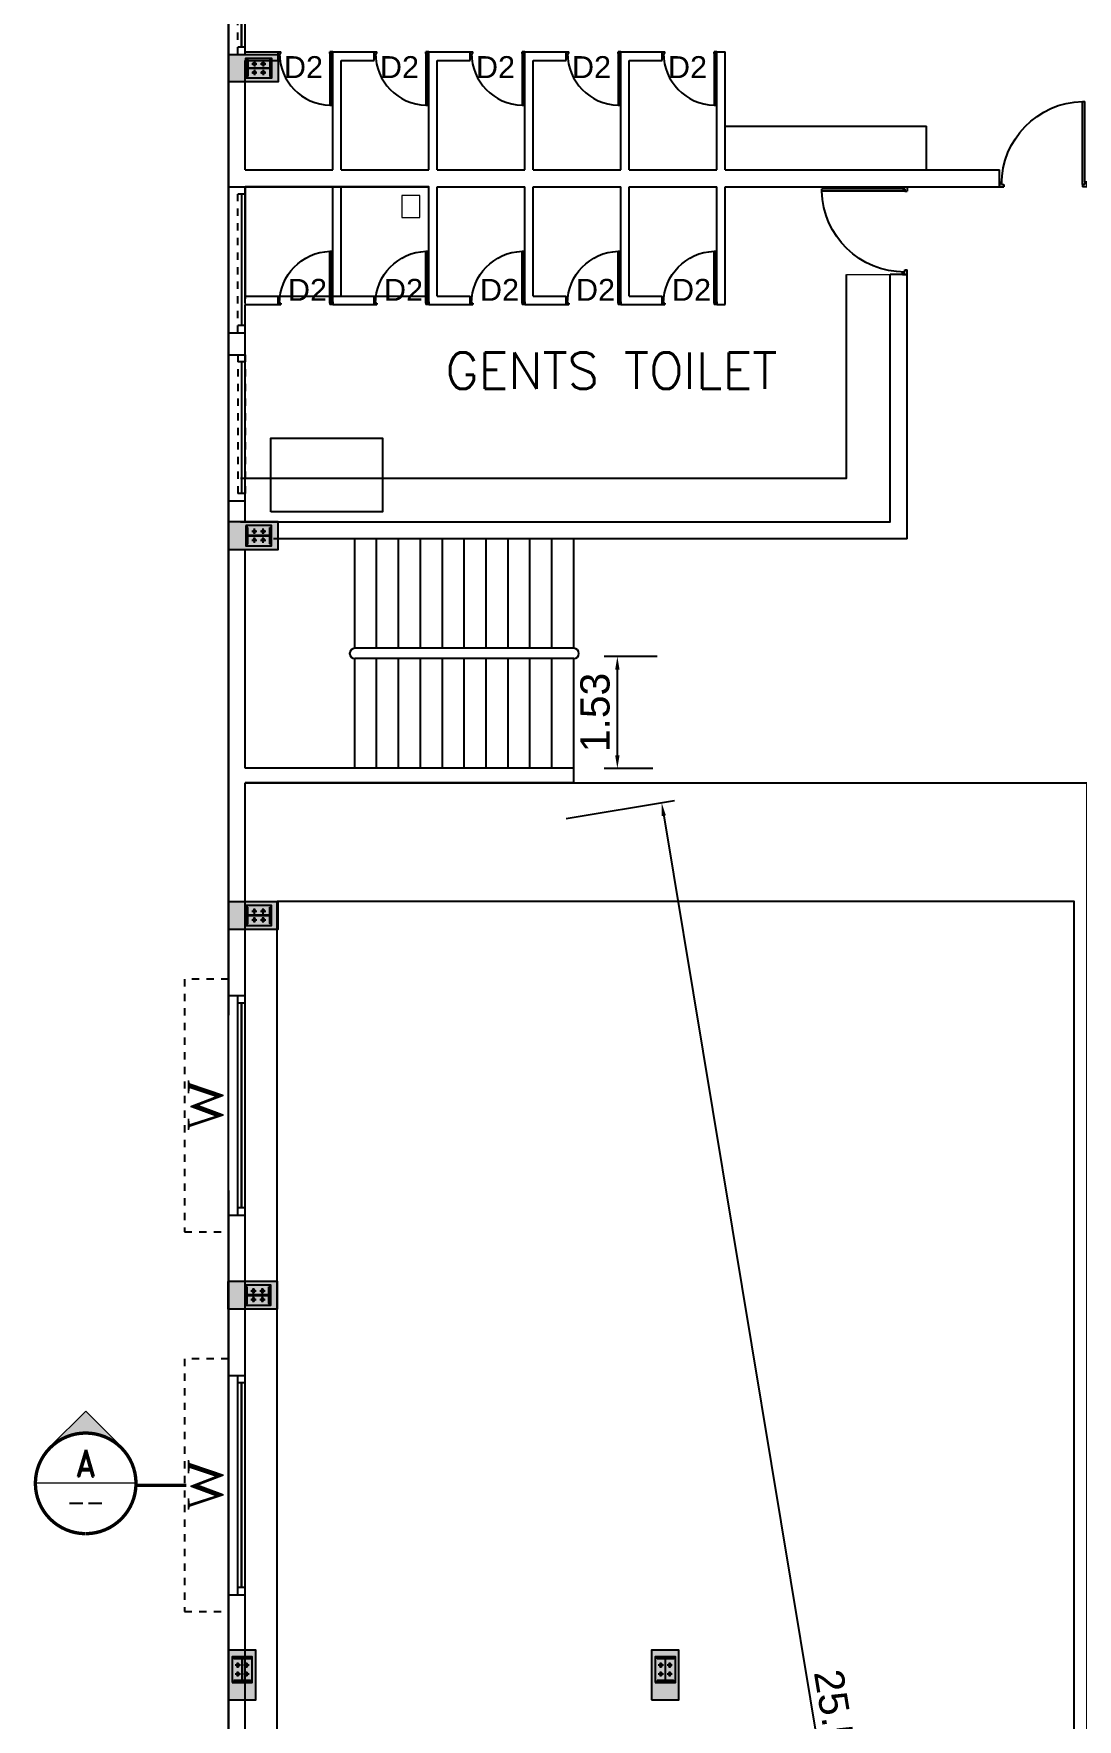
# Model space of a CAD drawing. Header units: metres. Extents: x 6804 to 7881, y 412 to 705.
# Drawn here: x 7270.7 to 7284.99, y 542.52 to 565.6 of the extents above; entities that cross this region are included whole.
import ezdxf
from ezdxf.enums import TextEntityAlignment as Align

# ---------------------------------------------------------------- set-up
doc = ezdxf.new("R2010")
doc.units = ezdxf.units.M
doc.header["$LTSCALE"] = 5
doc.header["$PDSIZE"] = -1
doc.linetypes.add('CONTINOUS', pattern=[0])
doc.linetypes.add('HIDDEN', pattern=[0.375, 0.25, -0.125])
doc.layers.get('0').update_dxf_attribs({"color": 8, "linetype": 'CONTINUOUS'})
doc.layers.get('DEFPOINTS').update_dxf_attribs({"color": 8, "linetype": 'CONTINUOUS'})
for name, color, linetype in [('BLK_1_FLR_1_BLT_UP_AREA', 1, 'CONTINUOUS'), ('BLK_1_FLR_1_CARPET_AREA', 10, 'CONTINUOUS'), ('BLK_1_FLR_1_EXIT_WIDTH_DOOR', 2, 'CONTINUOUS'), ('BLK_1_FLR_1_REGULAR_ROOM_1', 4, 'CONTINUOUS'), ('BLK_1_FLR_1_URINAL', 235, 'CONTINUOUS'), ('BLK_1_FLR_1_WATER_CLOSET', 213, 'CONTINUOUS'), ('col', 8, 'CONTINUOUS'), ('DIM', 8, 'CONTINUOUS'), ('DOOR', 8, 'CONTINUOUS'), ('HATCH', 8, 'CONTINUOUS'), ('Steel', 1, 'CONTINUOUS'), ('TEXT NOTES', 200, 'CONTINUOUS'), ('thin', 1, 'CONTINUOUS'), ('WALL', 3, 'CONTINUOUS'), ('WINDOW', 5, 'CONTINUOUS')]:
    doc.layers.add(name, color=color, linetype=linetype)
for name, color, linetype, lineweight in [('BLK_1_FLR_1_WASH', 243, 'CONTINUOUS', 5), ('C_ARCH_TEXT', 7, 'CONTINUOUS', 5), ('DIST_EXIT', 7, 'CONTINUOUS', 0), ('others', 8, 'CONTINUOUS', 15)]:
    doc.layers.add(name, color=color, linetype=linetype, lineweight=lineweight)
doc.styles.add('1', font='arial.ttf')
doc.styles.add('NOTES8-6', font='arial.ttf', dxfattribs={"height": 6})
doc.styles.add('ROMAND', font='ROMAND', dxfattribs={"height": 2.5})
doc.styles.add('ROMANS', font='romans')
doc.styles.add('ROMANTIC', font='romantic.ttf')
doc.styles.get("Standard").update_dxf_attribs({"font": 'arial.ttf'})
doc.dimstyles.get("Standard").update_dxf_attribs({"dimtxt": 0.4, "dimasz": 0.18, "dimexe": 0.18, "dimexo": 0.0625, "dimgap": 0.1, "dimtad": 1, "dimtoh": 1, "dimzin": 0, "dimdsep": 46, "dimtxsty": '1', "dimcen": 0.09, "dimadec": 0, "dimazin": 0, "dimtfac": 1, "dimtofl": 0, "dimtmove": 2, "dimatfit": 3, "dimfxl": 0, "dimtolj": 1, "dimtzin": 0, "dimarcsym": 0})

# ---------------------------------------------------------------- blocks, each defined once
blk = doc.blocks.new('MFC1')
at = {"color": 252}
for p, q in [((-24, 60), (-96, 60)), ((-60, 96), (-60, 24)), ((96, 60), (24, 60)), ((60, 96), (60, 24)), ((-24, -60), (-96, -60)), ((-60, -24), (-60, -96)), ((96, -60), (24, -60)), ((60, -24), (60, -96))]:
    blk.add_line(p, q, dxfattribs=at)
at = {"color": 1}
for p, q in [((-3, 0), (3, 0)), ((0, -6.226676327448537), (0, 6.226676327448537))]:
    blk.add_line(p, q, dxfattribs=at)
blk.add_lwpolyline([(-137.5, 175), (137.5, 175), (137.5, -175.0000000000001), (-137.5, -175.0000000000001)], close=True)
for centre in [(-60, 60), (60, 60), (-60, -60), (60, -60)]:
    blk.add_circle(centre, 18)
at = {"layer": 'Steel'}
for points in [[(-112.5, 150), (-112.5, 162), (112.5, 162), (112.5, 150), (-112.5, 150)], [(-112.5, 150), (-112.5, 162), (112.5, 162), (112.5, 150), (-112.5, 150)], [(-112.5, 150), (-112.5, 162), (112.5, 162), (112.5, 150), (-112.5, 150)], [(-112.5, 150), (-112.5, 162), (112.5, 162), (112.5, 150), (-112.5, 150)], [(-112.5, 150), (-112.5, 162), (112.5, 162), (112.5, 150), (-112.5, 150)], [(-112.5, 150), (-112.5, 162), (112.5, 162), (112.5, 150), (-112.5, 150)], [(-112.5, 150), (-112.5, 162), (112.5, 162), (112.5, 150), (-112.5, 150)], [(-112.5, 150), (-112.5, 162), (112.5, 162), (112.5, 150), (-112.5, 150)], [(-112.5, 150), (-112.5, 162), (112.5, 162), (112.5, 150), (-112.5, 150)], [(-112.5, 150), (-112.5, 162), (112.5, 162), (112.5, 150), (-112.5, 150)], [(-112.5, 150), (-112.5, 162), (112.5, 162), (112.5, 150), (-112.5, 150)], [(-112.5, 150), (-112.5, 162), (112.5, 162), (112.5, 150), (-112.5, 150)], [(-112.5, 150), (-112.5, 162), (112.5, 162), (112.5, 150), (-112.5, 150)], [(-112.5, 150), (-112.5, 162), (112.5, 162), (112.5, 150), (-112.5, 150)], [(-112.5, 150), (-112.5, 162), (112.5, 162), (112.5, 150), (-112.5, 150)], [(-112.5, 150), (-112.5, 162), (112.5, 162), (112.5, 150), (-112.5, 150)], [(-112.5, 150), (-112.5, 162), (112.5, 162), (112.5, 150), (-112.5, 150)], [(-112.5, 150), (-112.5, 162), (112.5, 162), (112.5, 150), (-112.5, 150)], [(-112.5, 150), (-112.5, 162), (112.5, 162), (112.5, 150), (-112.5, 150)], [(-112.5, 150), (-112.5, 162), (112.5, 162), (112.5, 150), (-112.5, 150)], [(-112.5, 150), (-112.5, 162), (112.5, 162), (112.5, 150), (-112.5, 150)], [(-112.5, 150), (-112.5, 162), (112.5, 162), (112.5, 150), (-112.5, 150)], [(-3, 150), (3, 150), (3, -150), (-3, -150), (-3, 150)], [(-3, 150), (3, 150), (3, -150), (-3, -150), (-3, 150)], [(-3, 150), (3, 150), (3, -150), (-3, -150), (-3, 150)], [(-3, 150), (3, 150), (3, -150), (-3, -150), (-3, 150)], [(-3, 150), (3, 150), (3, -150), (-3, -150), (-3, 150)], [(-3, 150), (3, 150), (3, -150), (-3, -150), (-3, 150)], [(-3, 150), (3, 150), (3, -150), (-3, -150), (-3, 150)], [(-3, 150), (3, 150), (3, -150), (-3, -150), (-3, 150)], [(-3, 150), (3, 150), (3, -150), (-3, -150), (-3, 150)], [(-3, 150), (3, 150), (3, -150), (-3, -150), (-3, 150)], [(-3, 150), (3, 150), (3, -150), (-3, -150), (-3, 150)], [(-3, 150), (3, 150), (3, -150), (-3, -150), (-3, 150)], [(-3, 150), (3, 150), (3, -150), (-3, -150), (-3, 150)], [(-3, 150), (3, 150), (3, -150), (-3, -150), (-3, 150)], [(-3, 150), (3, 150), (3, -150), (-3, -150), (-3, 150)], [(-3, 150), (3, 150), (3, -150), (-3, -150), (-3, 150)], [(-3, 150), (3, 150), (3, -150), (-3, -150), (-3, 150)], [(-3, 150), (3, 150), (3, -150), (-3, -150), (-3, 150)], [(-3, 150), (3, 150), (3, -150), (-3, -150), (-3, 150)], [(-3, 150), (3, 150), (3, -150), (-3, -150), (-3, 150)], [(-3, 150), (3, 150), (3, -150), (-3, -150), (-3, 150)], [(-3, 150), (3, 150), (3, -150), (-3, -150), (-3, 150)], [(-112.5, -150), (-112.5, -162), (112.5, -162), (112.5, -150), (-112.5, -150)], [(-112.5, -150), (-112.5, -162), (112.5, -162), (112.5, -150), (-112.5, -150)], [(-112.5, -150), (-112.5, -162), (112.5, -162), (112.5, -150), (-112.5, -150)], [(-112.5, -150), (-112.5, -162), (112.5, -162), (112.5, -150), (-112.5, -150)], [(-112.5, -150), (-112.5, -162), (112.5, -162), (112.5, -150), (-112.5, -150)], [(-112.5, -150), (-112.5, -162), (112.5, -162), (112.5, -150), (-112.5, -150)], [(-112.5, -150), (-112.5, -162), (112.5, -162), (112.5, -150), (-112.5, -150)], [(-112.5, -150), (-112.5, -162), (112.5, -162), (112.5, -150), (-112.5, -150)], [(-112.5, -150), (-112.5, -162), (112.5, -162), (112.5, -150), (-112.5, -150)], [(-112.5, -150), (-112.5, -162), (112.5, -162), (112.5, -150), (-112.5, -150)], [(-112.5, -150), (-112.5, -162), (112.5, -162), (112.5, -150), (-112.5, -150)], [(-112.5, -150), (-112.5, -162), (112.5, -162), (112.5, -150), (-112.5, -150)], [(-112.5, -150), (-112.5, -162), (112.5, -162), (112.5, -150), (-112.5, -150)], [(-112.5, -150), (-112.5, -162), (112.5, -162), (112.5, -150), (-112.5, -150)], [(-112.5, -150), (-112.5, -162), (112.5, -162), (112.5, -150), (-112.5, -150)], [(-112.5, -150), (-112.5, -162), (112.5, -162), (112.5, -150), (-112.5, -150)], [(-112.5, -150), (-112.5, -162), (112.5, -162), (112.5, -150), (-112.5, -150)], [(-112.5, -150), (-112.5, -162), (112.5, -162), (112.5, -150), (-112.5, -150)], [(-112.5, -150), (-112.5, -162), (112.5, -162), (112.5, -150), (-112.5, -150)], [(-112.5, -150), (-112.5, -162), (112.5, -162), (112.5, -150), (-112.5, -150)], [(-112.5, -150), (-112.5, -162), (112.5, -162), (112.5, -150), (-112.5, -150)], [(-112.5, -150), (-112.5, -162), (112.5, -162), (112.5, -150), (-112.5, -150)]]:
    blk.add_lwpolyline(points, dxfattribs=at)
blk = doc.blocks.new('wsdefsegr')
at = {"layer": 'HATCH'}
h = blk.add_hatch(color=256, dxfattribs=at)
h.dxf.hatch_style = 1
h.paths.add_polyline_path([(9067.866123922153, -5301.221326815987), (9442.866123922153, -5301.221326815987), (9442.866123922153, -4621.221326815986), (9067.866123922153, -4621.221326815986)])
at = {"layer": 'col', "color": 5}
blk.add_lwpolyline([(9067.866123922153, -4621.221326815986), (9442.866123922153, -4621.221326815986), (9442.866123922153, -5301.221326815987), (9067.866123922153, -5301.221326815987)], close=True, dxfattribs=at)
blk.add_blockref('MFC1', (9255.366123922153, -5036.221326815986))
blk = doc.blocks.new('WINDOW')
at = {"layer": 'WINDOW'}
for p, q in [((3000, 29.99999999988356), (0, 29.99999999988356)), ((0, -200.0000000001164), (0, 29.99999999988356)), ((3000, 29.99999999988356), (3000, -200.0000000001164)), ((3000, -100.5826557844993), (0, -100.5826557844411)), ((3000, -200.0000000001164), (0, -200.0000000001164)), ((100, -200.0000000002328), (100, -100.5826557844411)), ((2900, -200.0000000002328), (2900, -100.5826557844993))]:
    blk.add_line(p, q, dxfattribs=at)
at = {"layer": 'WINDOW', "color": 253, "linetype": 'HIDDEN', "ltscale": 12}
blk.add_lwpolyline([(-230, 30), (-230, 630), (3230, 630), (3230, 30)], dxfattribs=at)
at = {"layer": 'WINDOW', "const_width": 30}
blk.add_lwpolyline([(100, -150.291327892337), (2900, -150.291327892337)], dxfattribs=at)
at = {"linetype": 'CONTINOUS', "ltscale": 2, "style": 'ROMANTIC'}
blk.add_text('W', height=480, dxfattribs=at).set_placement((1153.66874617173, 106.3641110433382))
at = {"linetype": 'CONTINOUS', "ltscale": 2}
blk.add_text('ASDFASDF', height=0.55, dxfattribs=at).set_placement((283.7831366854871, -754.1225643669127))
blk = doc.blocks.new('*U18')
at = {"layer": 'DOOR', "color": 11}
for p, q in [((1.99999999999958, 3.999999999999166), (1.99999999999958, 74.77252228690236)), ((3.999999999996255, 74.77252228690273), (1.99999999999958, 74.77252228690273)), ((3.999999999999166, 1.999999999999215), (3.999999999999166, 74.77252228690273)), ((0, 3.999999999999166), (0, 0)), ((0, 3.999999999999166), (1.99999999999958, 3.999999999999166)), ((0, 0), (3.999999999999166, 0)), ((1.99999999999958, 3.999999999999166), (1.99999999999958, 1.99999999999958)), ((1.99999999999958, 1.99999999999958), (3.999999999999166, 1.99999999999958)), ((3.999999999999166, 1.999999999999215), (3.999999999999166, 0)), ((72.79999999998479, 1.999999999999215), (72.79999999998479, 0)), ((74.7999999999844, 1.99999999999958), (72.79999999998479, 1.99999999999958)), ((76.79999999998398, 0), (72.79999999998479, 0)), ((76.79999999998398, 3.999999999999166), (74.7999999999844, 3.999999999999166)), ((74.7999999999844, 3.999999999999166), (74.7999999999844, 1.99999999999958)), ((76.79999999998398, 3.999999999999166), (76.79999999998398, 0))]:
    blk.add_line(p, q, dxfattribs=at)
blk.add_arc((1.99999999999958, 1.99999999999958), 72.79999999998479, 0, 88.42574205508139, dxfattribs=at)
blk = doc.blocks.new('A$C294D00C3')
at = {"layer": 'C_ARCH_TEXT'}
blk.add_hatch(color=256, dxfattribs=at).paths.add_polyline_path([(1.05867287061e-05, 10.76258912381149), (-5.303290272165096, 5.45928826490666, -0.4142135623730641), (5.303311445633994, 5.45928826491712)])
blk.add_line((-7.5, -7.7307e-12), (7.5, 7.7307e-12), dxfattribs=at)
blk.add_lwpolyline([(5.303311445633251, 5.459288264918257), (1.05867287061e-05, 10.76258912381149), (-5.303290272164358, 5.459288264907796)], dxfattribs=at)
at = {"layer": 'C_ARCH_TEXT', "const_width": 0.5}
blk.add_lwpolyline([(0.0126121963364767, -7.512591022907713, 761.5254825002017), (-0.0267823289053126, -7.512553752111727)], format="xyb", dxfattribs=at)
blk.add_lwpolyline([(-14.99998941326038, -0.2869469514406546), (-7.499989413262424, -0.2869469514324692)], dxfattribs=at)
at = {"layer": 'C_ARCH_TEXT', "width": 0.85}
for tag, height, style, p in [('B', 4, 'ROMAND', (-5.684e-13, 1)), ('-', 3, 'ROMANS', (4.6612e-12, -4.25))]:
    blk.add_attdef(tag, text='', height=height, dxfattribs=dict(at, style=style)).set_placement(p, align=Align.CENTER)
blk = doc.blocks.new('HFNKL536216')
at = {"layer": 'WALL'}
for p, q in [((8352.626892635024, -6103.558354522332), (8352.856892635022, -6103.558354273863)), ((8352.626892635024, -6105.558354522329), (8352.856892635022, -6105.558354273863))]:
    blk.add_line(p, q, dxfattribs=at)
at = {"layer": 'WINDOW', "linetype": 'HIDDEN', "ltscale": 0.01}
for p, q in [((8352.626892635024, -6103.558354522332), (8352.626892635024, -6105.558354522329)), ((8352.757475290808, -6103.558354273863), (8352.757475290808, -6105.558354273863)), ((8352.856892635022, -6103.658354273864), (8352.757475290808, -6103.658354273864)), ((8352.856892635022, -6103.558354273863), (8352.856892635022, -6105.558354273863)), ((8352.856892635025, -6105.123320878445), (8352.85689263502, -6103.923320878444)), ((8352.856892635022, -6105.458354273864), (8352.757475290808, -6105.458354273864))]:
    blk.add_line(p, q, dxfattribs=at)
at = {"layer": 'WINDOW', "linetype": 'HIDDEN', "ltscale": 0.01, "const_width": 0.03}
blk.add_lwpolyline([(8352.807183962916, -6105.458354273864), (8352.807183962916, -6103.658354273864)], dxfattribs=at)
blk = doc.blocks.new('*U6')
at = {"layer": 'DOOR', "color": 11}
for p, q in [((1.25, 2.5), (1.25, 46.73282642932372)), ((2.499999999998181, 46.73282642932394), (1.25, 46.73282642932394)), ((2.5, 1.249999999999771), (2.5, 46.73282642932394)), ((0, 2.5), (0, 0)), ((0, 2.5), (1.25, 2.5)), ((0, 0), (2.5, 0)), ((1.25, 2.5), (1.25, 1.25)), ((1.25, 1.25), (2.5, 1.249999999999771)), ((2.5, 1.249999999999771), (2.5, 0)), ((45.49999999999999, 1.249999999999771), (45.49999999999999, 0)), ((46.74999999999999, 1.25), (45.49999999999999, 1.249999999999771)), ((48, 0), (45.49999999999999, 0)), ((48, 2.5), (46.74999999999999, 2.5)), ((46.74999999999999, 2.5), (46.74999999999999, 1.25)), ((48, 2.5), (48, 0))]:
    blk.add_line(p, q, dxfattribs=at)
blk.add_arc((1.25, 1.25), 45.49999999999999, 0, 88.42574205508139, dxfattribs=at)
blk = doc.blocks.new('*D196')
at = {"layer": 'DEFPOINTS', "color": 0}
for p in [(7277.928059006728, 554.8456877933119), (7283.483385810528, 529.8453702992579), (7282.114232644374, 529.6181773346789)]:
    blk.add_point(p, dxfattribs=at)
at = {"layer": 'DIST_EXIT', "color": 0, "lineweight": -2}
for p, q in [((7277.989715908425, 554.8559189454061), (7279.474784049766, 555.1023464759223)), ((7279.326677890911, 554.8953088810044), (7283.453920092496, 530.022942176144)), ((7282.175889546071, 529.6284084867729), (7283.660957687414, 529.8748360172892))]:
    blk.add_line(p, q, dxfattribs=at)
at = {"layer": 'DIST_EXIT', "color": 0}
for points in [[(7279.356273203725, 554.9002198340097), (7279.297082578099, 554.8903979279993), (7279.297212172881, 555.0728807578907)], [(7283.483515405308, 530.0278531291493), (7283.42432477968, 530.0180312231388), (7283.483385810528, 529.8453702992579)]]:
    blk.add_solid(points, dxfattribs=at)
at = {"layer": 'DIST_EXIT', "color": 0, "insert": (7281.690424264897, 542.5089273712382), "char_height": 0.4, "attachment_point": 5, "rotation": 279.4216321723279, "style": '1'}
blk.add_mtext('\\A1;25.57', dxfattribs=at)
blk = doc.blocks.new('*D197')
at = {"layer": 'BLK_1_FLR_1_EXIT_WIDTH_DOOR', "color": 0, "lineweight": -2}
for p, q in [((7279.237534431537, 557.0752879372104), (7278.511579134931, 557.0752879372104)), ((7278.691579134933, 555.7219546038558), (7278.691579134933, 556.8952879372104)), ((7279.175034431538, 555.5419546038559), (7278.511579134931, 555.5419546038559))]:
    blk.add_line(p, q, dxfattribs=at)
at = {"layer": 'BLK_1_FLR_1_EXIT_WIDTH_DOOR', "color": 0}
for points in [[(7278.661579134933, 556.8952879372104), (7278.721579134932, 556.8952879372104), (7278.691579134933, 557.0752879372104)], [(7278.661579134933, 555.7219546038558), (7278.721579134932, 555.7219546038558), (7278.691579134933, 555.5419546038559)]]:
    blk.add_solid(points, dxfattribs=at)
at = {"layer": 'DEFPOINTS', "color": 0}
for p in [(7278.691579134933, 557.0752879372104), (7279.300034431537, 557.0752879372104), (7279.237534431537, 555.5419546038559)]:
    blk.add_point(p, dxfattribs=at)
at = {"layer": 'BLK_1_FLR_1_EXIT_WIDTH_DOOR', "color": 0, "insert": (7278.387213514196, 556.3086212705307), "char_height": 0.4, "attachment_point": 5, "rotation": 90, "style": '1'}
blk.add_mtext('\\A1;1.53', dxfattribs=at)

msp = doc.modelspace()

# ---------------------------------------------------------------- linework, layer by layer
at = {"layer": 'BLK_1_FLR_1_BLT_UP_AREA', "color": 45}
msp.add_lwpolyline([(7273.364534903803, 569.1975240964413), (7285.353513128267, 569.1975240964413), (7285.353513128267, 520.4474202016498), (7273.364534903803, 520.4474202016498)], close=True, dxfattribs=at)
at = {"layer": 'BLK_1_FLR_1_CARPET_AREA', "color": 14}
msp.add_lwpolyline([(7273.594476927367, 555.3467362692612), (7285.123513128266, 555.3467362692612), (7285.123513128266, 520.7914753026645), (7273.594476927367, 520.7914753026645)], close=True, dxfattribs=at)
at = {"layer": 'BLK_1_FLR_1_REGULAR_ROOM_1', "color": 4}
msp.add_lwpolyline([(7274.032558395644, 553.7270252211546), (7284.941508948593, 553.7270252211546), (7284.941508948593, 521.7723017475977), (7274.032558395644, 521.7723017475977)], close=True, dxfattribs=at)
at = {"layer": 'BLK_1_FLR_1_URINAL', "ltscale": 400}
msp.add_lwpolyline([(7273.947230887131, 559.0566150697917), (7273.947230887131, 560.0628891818222), (7275.47660984794, 560.0628891817058), (7275.47660984794, 559.0566150697917)], close=True, dxfattribs=at)
at = {"layer": 'BLK_1_FLR_1_WASH', "color": 60}
msp.add_lwpolyline([(7275.98596277647, 563.0878429902166), (7275.98596277647, 563.3878429900302), (7275.740970877001, 563.3878429900302), (7275.740970877001, 563.0878429902166)], close=True, dxfattribs=at)
at = {"layer": 'BLK_1_FLR_1_WATER_CLOSET', "color": 2, "ltscale": 400}
msp.add_lwpolyline([(7273.594532023774, 562.0076635692769), (7276.109532023776, 562.0076635692769), (7276.109532023776, 563.5076635692769), (7273.594532023774, 563.5076635692769)], close=True, dxfattribs=at)
at = {"layer": 'DOOR'}
for p in [(7280.169532023778, 564.3376635692767), (7282.923688124518, 563.7376635692766)]:
    msp.add_line(p, (7282.923688124518, 564.3376635692767), dxfattribs=at)
at = {"layer": 'others', "color": 3}
msp.add_line((7281.829677527063, 562.3076635692772), (7282.429677527064, 562.3076635692772), dxfattribs=at)
at = {"layer": 'thin'}
for p, q in [((7275.094476927367, 557.1871999192693), (7275.094476927367, 558.6871999192693)), ((7275.394476927366, 557.1871999192693), (7275.394476927366, 558.6871999192693)), ((7275.694476927366, 557.1871999192693), (7275.694476927366, 558.6871999192693)), ((7275.994476927364, 557.1871999192693), (7275.994476927364, 558.6871999192693)), ((7276.294476927364, 557.1871999192693), (7276.294476927364, 558.6871999192693)), ((7276.594476927363, 557.1871999192693), (7276.594476927363, 558.6871999192693)), ((7276.894476927362, 557.1871999192693), (7276.894476927362, 558.6871999192693)), ((7277.194476927363, 557.1871999192693), (7277.194476927363, 558.6871999192693)), ((7277.49447692736, 557.1871999192693), (7277.49447692736, 558.6871999192693)), ((7277.79447692736, 557.1871999192693), (7277.79447692736, 558.6871999192693)), ((7278.094476927358, 557.1871999192693), (7278.094476927358, 558.6871999192693)), ((7278.094476927358, 557.1871999192693), (7275.094476927367, 557.1871999192693)), ((7275.094476927367, 555.546736269261), (7275.094476927367, 557.046736269261)), ((7278.094476927358, 557.046736269261), (7275.094476927367, 557.046736269261)), ((7275.394476927366, 555.546736269261), (7275.394476927366, 557.046736269261)), ((7275.694476927366, 555.546736269261), (7275.694476927366, 557.046736269261)), ((7275.994476927364, 555.546736269261), (7275.994476927364, 557.046736269261)), ((7276.294476927364, 555.546736269261), (7276.294476927364, 557.046736269261)), ((7276.594476927363, 555.546736269261), (7276.594476927363, 557.046736269261)), ((7276.894476927362, 555.546736269261), (7276.894476927362, 557.046736269261)), ((7277.194476927363, 555.546736269261), (7277.194476927363, 557.046736269261)), ((7277.49447692736, 555.546736269261), (7277.49447692736, 557.046736269261)), ((7277.79447692736, 555.546736269261), (7277.79447692736, 557.046736269261)), ((7278.094476927358, 555.546736269261), (7278.094476927358, 557.046736269261))]:
    msp.add_line(p, q, dxfattribs=at)
for centre, start, end in [((7275.094476927367, 557.1169680942652), 90, 270), ((7278.094476927358, 557.1169680942652), 270, 90)]:
    msp.add_arc(centre, 0.0702318250041572, start, end, dxfattribs=at)
at = {"layer": 'WALL'}
for p, q in [((7273.364534904019, 569.1976635692756), (7273.364508801748, 552.1643211281237)), ((7273.594532023774, 565.3526635692763), (7273.594532023774, 567.3526635692764)), ((7273.594532023774, 565.3526635692763), (7274.044532023776, 565.3526635692763)), ((7273.594532023774, 563.7376635692766), (7273.594532023774, 565.2376635692766)), ((7273.594532023774, 565.2376635692766), (7274.044532023776, 565.2376635692766)), ((7274.044532023776, 565.2376635692766), (7274.044532023776, 565.3526635692763)), ((7274.794532023776, 565.3526635692763), (7275.359532023775, 565.3526635692763)), ((7274.794532023776, 563.7376635692766), (7274.794532023776, 565.3526635692763)), ((7274.909532023776, 565.2376635692766), (7275.359532023775, 565.2376635692766)), ((7274.909532023776, 563.7376635692766), (7274.909532023776, 565.2376635692766)), ((7275.359532023775, 565.2376635692766), (7275.359532023775, 565.3526635692763)), ((7276.109532023776, 565.3526635692763), (7276.674532023777, 565.3526635692763)), ((7276.109532023776, 563.7376635692766), (7276.109532023776, 565.3526635692763)), ((7276.224532023777, 565.2376635692766), (7276.674532023777, 565.2376635692766)), ((7276.224532023777, 563.7376635692766), (7276.224532023777, 565.2376635692766)), ((7276.674532023777, 565.2376635692766), (7276.674532023777, 565.3526635692763)), ((7277.424532023776, 565.3526635692763), (7277.989532023777, 565.3526635692763)), ((7277.424532023776, 563.7376635692766), (7277.424532023776, 565.3526635692763)), ((7277.539532023777, 565.2376635692766), (7277.989532023777, 565.2376635692766)), ((7277.539532023777, 563.7376635692766), (7277.539532023777, 565.2376635692766)), ((7277.989532023777, 565.2376635692766), (7277.989532023777, 565.3526635692763)), ((7278.739532023776, 565.3526635692763), (7279.304532023778, 565.3526635692763)), ((7278.739532023776, 563.7376635692766), (7278.739532023776, 565.3526635692763)), ((7278.854532023777, 565.2376635692766), (7279.304532023778, 565.2376635692766)), ((7278.854532023777, 563.7376635692766), (7278.854532023777, 565.2376635692766)), ((7279.304532023778, 565.2376635692766), (7279.304532023778, 565.3526635692763)), ((7280.054532023779, 565.3526635692763), (7280.169532023778, 565.3526635692763)), ((7280.054532023779, 563.7376635692766), (7280.054532023779, 565.3526635692763)), ((7280.169532023778, 563.7376635692766), (7280.169532023778, 565.3526635692763)), ((7273.364534904019, 563.7221761852107), (7273.364517192506, 552.1643211281237)), ((7273.594532023774, 563.7376635692766), (7274.794532023776, 563.7376635692766)), ((7274.909532023776, 563.7376635692766), (7276.109532023776, 563.7376635692766)), ((7276.224532023777, 563.7376635692766), (7277.424532023776, 563.7376635692766)), ((7277.539532023777, 563.7376635692766), (7278.739532023776, 563.7376635692766)), ((7278.854532023777, 563.7376635692766), (7280.054532023779, 563.7376635692766)), ((7280.169532023778, 563.7376635692766), (7283.923513128267, 563.7376635692766)), ((7283.923513128267, 563.5076635692769), (7283.923513128267, 563.7376635692766)), ((7273.594532023774, 562.0076635692769), (7273.594532023774, 563.5076635692769)), ((7273.594532023774, 563.5076635692769), (7276.109532023776, 563.5076635692769)), ((7274.794532023776, 561.8926635692771), (7274.794532023776, 563.5076635692769)), ((7274.909532023776, 562.0076635692769), (7274.909532023776, 563.5076635692769)), ((7276.109532023776, 561.8926635692771), (7276.109532023776, 563.5076635692769)), ((7276.224532023777, 563.5076635692769), (7277.424532023776, 563.5076635692769)), ((7276.224532023777, 562.0076635692769), (7276.224532023777, 563.5076635692769)), ((7277.424532023776, 561.8926635692771), (7277.424532023776, 563.5076635692769)), ((7277.539532023777, 563.5076635692769), (7278.739532023776, 563.5076635692769)), ((7277.539532023777, 562.0076635692769), (7277.539532023777, 563.5076635692769)), ((7278.739532023776, 561.8926635692771), (7278.739532023776, 563.5076635692769)), ((7278.854532023777, 563.5076635692769), (7280.054532023779, 563.5076635692769)), ((7278.854532023777, 562.0076635692769), (7278.854532023777, 563.5076635692769)), ((7280.054532023779, 561.8926635692771), (7280.054532023779, 563.5076635692769)), ((7280.169532023778, 561.8926635692771), (7280.169532023778, 563.5076635692769)), ((7280.169532023778, 563.5076635692769), (7283.923513128267, 563.5076635692769)), ((7282.659677527063, 562.3076635692772), (7282.429677527064, 562.3076635692772)), ((7282.659677527063, 558.6871999192693), (7282.659677527063, 562.3076635692772)), ((7273.594532023774, 562.0076635692769), (7274.044532023776, 562.0076635692769)), ((7274.044532023776, 561.8926635692771), (7274.044532023776, 562.0076635692769)), ((7274.909532023776, 562.0076635692769), (7275.359532023775, 562.0076635692769)), ((7275.359532023775, 561.8926635692771), (7275.359532023775, 562.0076635692769)), ((7276.224532023777, 562.0076635692769), (7276.674532023777, 562.0076635692769)), ((7276.674532023777, 561.8926635692771), (7276.674532023777, 562.0076635692769)), ((7277.539532023777, 562.0076635692769), (7277.989532023777, 562.0076635692769)), ((7277.989532023777, 561.8926635692771), (7277.989532023777, 562.0076635692769)), ((7278.854532023777, 562.0076635692769), (7279.304532023778, 562.0076635692769)), ((7279.304532023778, 561.8926635692771), (7279.304532023778, 562.0076635692769)), ((7273.594532023774, 558.9171999192688), (7273.594532023774, 561.8926635692771)), ((7273.594532023774, 561.8926635692771), (7274.044532023776, 561.8926635692771)), ((7274.794532023776, 561.8926635692771), (7275.359532023775, 561.8926635692771)), ((7276.109532023776, 561.8926635692771), (7276.674532023777, 561.8926635692771)), ((7277.424532023776, 561.8926635692771), (7277.989532023777, 561.8926635692771)), ((7278.739532023776, 561.8926635692771), (7279.304532023778, 561.8926635692771)), ((7280.054532023779, 561.8926635692771), (7280.169532023778, 561.8926635692771)), ((7273.594476927367, 555.546736269261), (7273.594476927367, 558.5421999192687)), ((7282.659677527063, 558.6871999192693), (7273.980641326159, 558.6871999192693)), ((7273.364522375795, 555.546736269261), (7273.364510913239, 555.546736269261)), ((7278.094476927358, 555.546736269261), (7273.594476927367, 555.546736269261)), ((7278.094476927358, 555.3467362692612), (7278.094476927358, 555.546736269261)), ((7273.364522069309, 555.3467362692612), (7273.364510606755, 555.3467362692612)), ((7278.094476927358, 555.3467362692612), (7273.594476927367, 555.3467362692612)), ((7273.594476927367, 552.1643211281237), (7273.594476927367, 555.3467362692612)), ((7273.364513211873, 555.0421999192689), (7273.364510913239, 555.0421999192689)), ((7273.364505123935, 549.7643211281242), (7273.364476927366, 531.3643194347027)), ((7273.364513514693, 549.7643211281242), (7273.364508801748, 546.688833744059)), ((7273.594476927367, 531.3642724937648), (7273.594476927367, 549.7643211281242))]:
    msp.add_line(p, q, dxfattribs=at)
for points in [[(7273.530641326162, 559.5171999192692), (7281.829677527063, 559.5171999192692), (7281.829677527063, 562.3076635692772)], [(7273.530641326162, 558.9171999192688), (7282.429677527064, 558.9171999192688), (7282.429677527064, 562.3076635692772)]]:
    msp.add_lwpolyline(points, dxfattribs=at)

# ---------------------------------------------------------------- block references
at = {"layer": 'C_ARCH_TEXT'}
ref = msp.add_blockref('A$C294D00C3', (7271.409505498579, 545.7544448392327), dxfattribs=dict(at, xscale=-0.0918750000000728, yscale=0.0918750000000159, zscale=0.091875))
ref.add_attrib('B', 'A', dxfattribs={"height": 0.3675, "style": 'ROMAND', "width": 0.85}).set_placement((7271.409505498579, 545.846319839233), align=Align.CENTER)
ref.add_attrib('-', '--', dxfattribs={"height": 0.275625, "style": 'ROMANS', "width": 0.8499999999999998}).set_placement((7271.409505498579, 545.3639760892333), align=Align.CENTER)
at = {"layer": 'DIM', "xscale": -1, "rotation": 180}
for p in [(-1079.262360611249, -5538.240226726894), (-1079.262357731219, -5542.050690704587)]:
    msp.add_blockref('HFNKL536216', p, dxfattribs=at)
at = {"layer": 'DIM'}
msp.add_blockref('HFNKL536216', (-1079.262357731219, 6664.766017843142), dxfattribs=at)
at = {"layer": 'DOOR', "yscale": 0.015625}
for name, p, xscale, zscale, rotation in [('*U6', (7274.794532023776, 565.3526635692763), 0.015625, 0.015625, 180), ('*U6', (7276.109532023776, 565.3526635692763), 0.015625, 0.015625, 180), ('*U6', (7277.424532023776, 565.3526635692763), 0.015625, 0.015625, 180), ('*U6', (7278.739532023776, 565.3526635692763), 0.015625, 0.015625, 180), ('*U18', (7282.659677527063, 563.5076635692769), -0.015625, 0.0156250000000024, 90)]:
    msp.add_blockref(name, p, dxfattribs=dict(at, xscale=xscale, zscale=zscale, rotation=rotation))
at = {"layer": 'DOOR', "xscale": -0.015625, "yscale": 0.015625, "zscale": 0.0156250000000024}
for name, p in [('*U18', (7285.123513128266, 563.5076635692769)), ('*U6', (7274.794532023776, 561.8926635692771)), ('*U6', (7276.109532023776, 561.8926635692771)), ('*U6', (7277.424532023776, 561.8926635692771)), ('*U6', (7278.739532023776, 561.8926635692771)), ('*U6', (7280.054532023779, 561.8926635692771))]:
    msp.add_blockref(name, p, dxfattribs=at)
at = {"layer": 'TEXT NOTES', "ltscale": 10, "xscale": 0.015625, "yscale": 0.015625, "zscale": 0.015625, "rotation": 180}
msp.add_blockref('*U6', (7280.054532023779, 565.3526635692763), dxfattribs=at)
at = {"layer": 'WALL', "yscale": 0.0009999999999764}
for p, xscale, zscale, rotation in [((7268.743307057457, 555.8752611931907), 0.0009999999999764, 0.0009999999999764, 90), ((7268.743255600546, 567.9850660431915), -0.0009999999999764, 0.001, 90), ((7268.743289279942, 562.7850660431914), -0.0009999999999764, 0.001, 90), ((7268.73340624722, 557.5850660431919), -0.0009999999999764, 0.001, 90), ((7264.296668780096, 538.1664422424575), -0.0009999999999764, 0.001, 180), ((7270.092755656206, 538.1664422424575), -0.0009999999999764, 0.001, 180)]:
    msp.add_blockref('wsdefsegr', p, dxfattribs=dict(at, xscale=xscale, zscale=zscale, rotation=rotation))
at = {"layer": 'WINDOW', "lineweight": 18, "xscale": -0.0009999999999764, "yscale": 0.0009999999999764, "zscale": 0.001, "rotation": 90}
for p in [(7273.394480001901, 552.4276635692735), (7273.394480001904, 547.2276635692737)]:
    msp.add_blockref('WINDOW', p, dxfattribs=at)

# ---------------------------------------------------------------- texts
at = {"layer": 'DIM', "color": 0, "ltscale": 2, "insert": (7278.610253468853, 560.989658349696), "char_height": 0.5000000000000001, "width": 28.62490269349311, "attachment_point": 5, "style": 'ROMANS'}
msp.add_mtext('\\A1;\\C1;GENTS TOILET', dxfattribs=at)
at = {"layer": 'TEXT NOTES', "ltscale": 10, "style": 'NOTES8-6'}
for p in [(7274.392011534708, 565.1476922231418), (7275.707011534708, 565.1476922231407), (7277.022011534707, 565.1476922231407), (7278.337011534708, 565.1476922231407), (7279.652011534709, 565.1476922231407), (7274.447052512845, 562.0976349154129), (7275.762052512846, 562.0976349154129), (7277.077052512846, 562.0976349154129), (7278.392052512845, 562.0976349154129), (7279.707052512846, 562.0976349154129)]:
    msp.add_text('D2', height=0.3, dxfattribs=at).set_placement(p, align=Align.MIDDLE)

# ---------------------------------------------------------------- dimensions: what is measured, and where the dimension line sits
at = {"layer": 'BLK_1_FLR_1_EXIT_WIDTH_DOOR', "color": 2}
dim = msp.add_linear_dim(base=(7278.691579134933, 557.0752879372104), p1=(7279.237534431534, 555.5419546038556), p2=(7279.300034431534, 557.0752879372102), angle=90, dimstyle='Standard', dxfattribs=at)
dim.commit()
dim.dimension.update_dxf_attribs({"geometry": '*D197', "text_midpoint": (7278.387213514196, 556.3086212705307)})
at = {"layer": 'DIST_EXIT'}
dim = msp.add_aligned_dim(p1=(7277.928059006727, 554.8456877933116), p2=(7282.114232644372, 529.6181773346789), distance=1.3878750071771877, dimstyle='Standard', dxfattribs=at)
dim.commit()
dim.dimension.update_dxf_attribs({"geometry": '*D196', "text_midpoint": (7281.690424264897, 542.5089273712382)})

doc.saveas('drawing.dxf')
